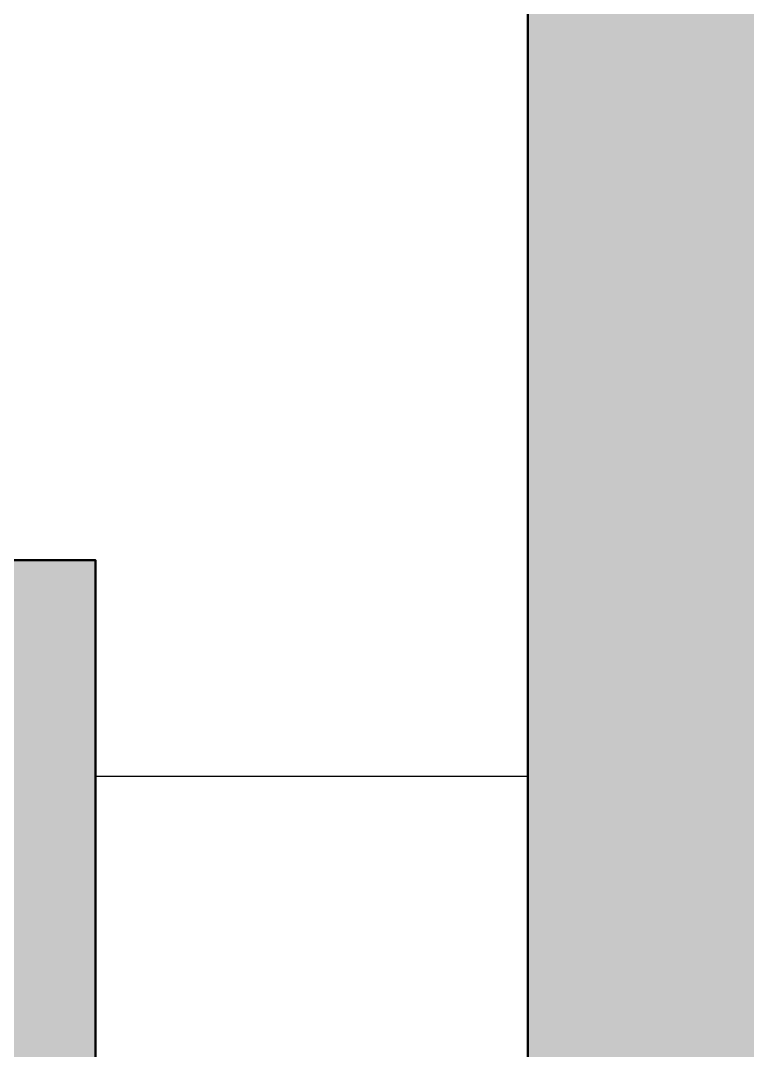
# Model space of a CAD drawing. Header units: millimetres. Extents: x 573003 to 1294762, y -9906 to 413061.
# Drawn here: x 659480 to 659985, y 152947 to 153661 of the extents above; entities that cross this region are included whole.
import ezdxf

# ---------------------------------------------------------------- set-up
doc = ezdxf.new("R2010")
doc.units = ezdxf.units.MM
doc.header["$MEASUREMENT"] = 0
doc.layers.add('A-ELEV-PATT 3', color=251, linetype='Continuous')
doc.layers.add('A-WALL-PATT', color=251, linetype='Continuous')
doc.layers.add('KT-Net cot', color=2, linetype='Continuous', lineweight=50)

msp = doc.modelspace()

# ---------------------------------------------------------------- hatches: boundary and pattern name
at = {"layer": 'A-WALL-PATT'}
h = msp.add_hatch(color=256, dxfattribs=at)
h.dxf.hatch_style = 1
h.paths.add_polyline_path([(659832.35, 151975.61), (659832.35, 153799.44), (660082.35, 153875.61), (660082.35, 152675.61), (665882.35, 152675.61), (665882.35, 153875.61), (666082.35, 153875.61), (666082.35, 151975.61), (665882.35, 151975.61), (665882.35, 152475.61), (660082.35, 152475.61), (660082.35, 151975.61)])
h = msp.add_hatch(color=256, dxfattribs=at)
h.dxf.hatch_style = 1
h.paths.add_polyline_path([(659832.35, 152525.61), (657715.53, 152525.61), (657715.53, 151975.61), (657515.53, 151975.61), (657515.53, 153536.6), (657615.53, 153536.6), (657615.53, 153136.59), (657661.68, 153136.59), (657661.68, 152675.61), (659432.38, 152675.61), (659432.35, 153286.59), (659532.35, 153286.59), (659532.35, 152675.61), (659832.35, 152675.61)])

# ---------------------------------------------------------------- linework, layer by layer
at = {"layer": 'A-ELEV-PATT 3', "elevation": 0.04}
msp.add_lwpolyline([(659832.35, 153136.59), (659532.35, 153136.59)], dxfattribs=at)
at = {"layer": 'KT-Net cot'}
for points, elevation in [([(659832.35, 151975.61), (659832.35, 153799.44), (660082.35, 153875.61), (660082.35, 152675.61), (665882.35, 152675.61), (665882.35, 153875.61), (666082.35, 153875.61), (666082.35, 151975.61), (665882.35, 151975.61), (665882.35, 152475.61), (660082.35, 152475.61), (660082.35, 151975.61)], -4.54), ([(659832.35, 152525.61), (657715.53, 152525.61), (657715.53, 151975.61), (657515.53, 151975.61), (657515.53, 153536.6), (657615.53, 153536.6), (657615.53, 153136.59), (657661.68, 153136.59), (657661.68, 152675.61), (659432.38, 152675.61), (659432.35, 153286.59), (659532.35, 153286.59), (659532.35, 152675.61), (659832.35, 152675.61)], 0.04)]:
    msp.add_lwpolyline(points, close=True, dxfattribs=dict(at, elevation=elevation))

doc.saveas('drawing.dxf')
